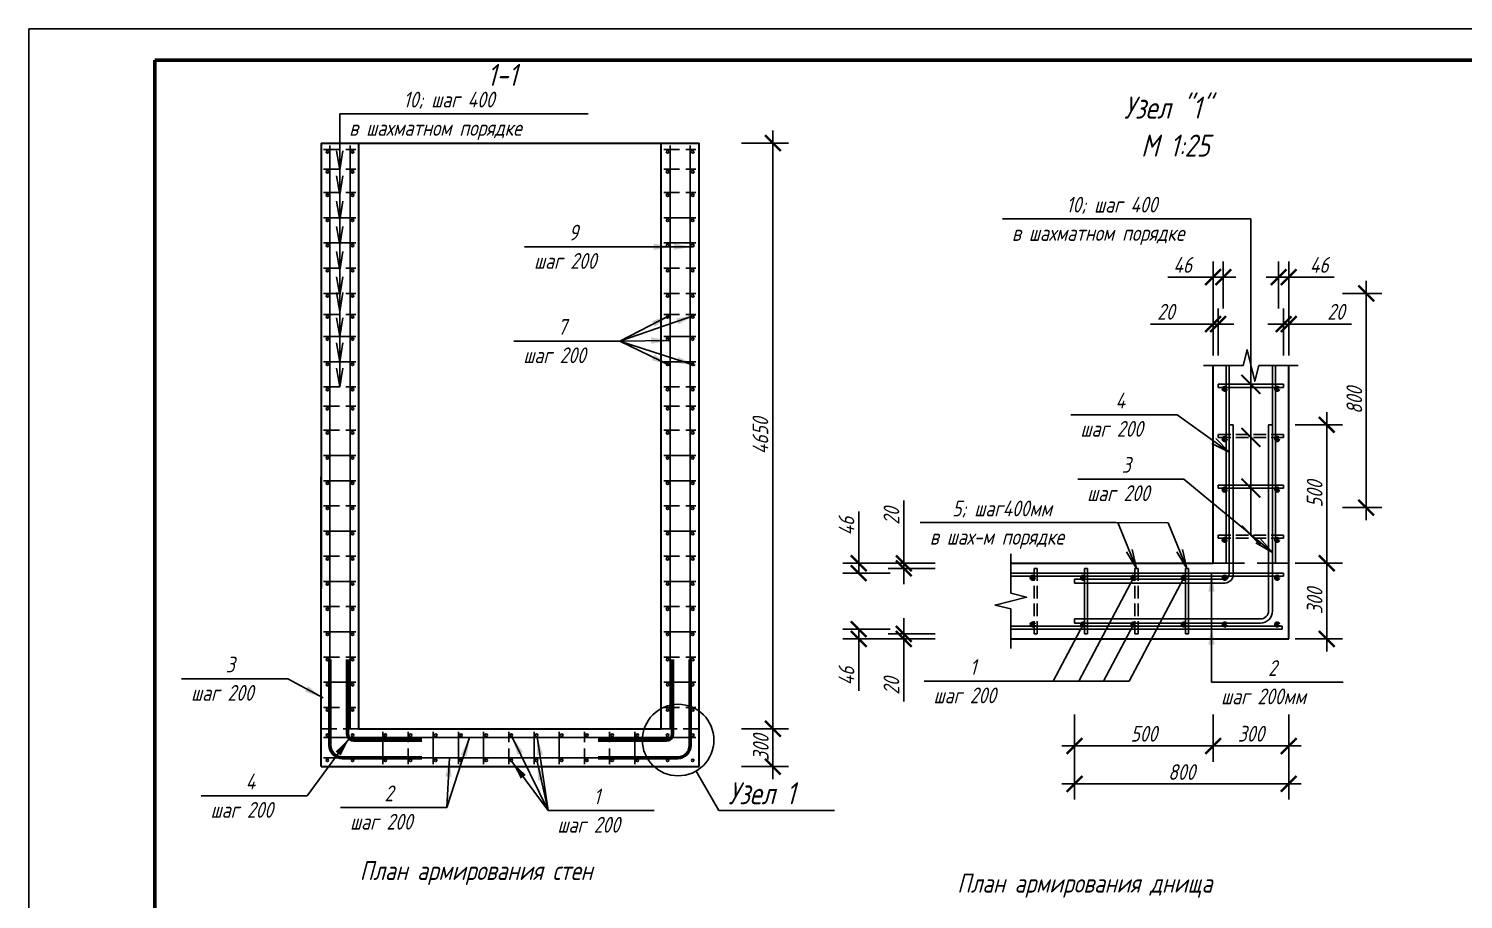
# Model space of a CAD drawing. Header units: millimetres. Extents: x 66888 to 87888, y -72679 to -57829.
# Drawn here: x 66888 to 78275, y -64740 to -57829 of the extents above; entities that cross this region are included whole.
import ezdxf

# ---------------------------------------------------------------- set-up
doc = ezdxf.new("R2010")
doc.units = ezdxf.units.MM
doc.linetypes.add('GOST2.303 4', pattern=[7, 5, -2, 0])
doc.layers.get('0').update_dxf_attribs({"lineweight": 40})
for name, color, linetype in [('Линии', 7, 'Continuous'), ('Надписи', 7, 'Continuous'), ('СПДС_Надписи', 7, 'Continuous')]:
    doc.layers.add(name, color=color, linetype=linetype)
doc.styles.add('GOST 2.304', font='CS_Gost2304.shx', dxfattribs={"oblique": 15})

# ---------------------------------------------------------------- blocks, each defined once
blk = doc.blocks.new('_ArchTick')
at = {"color": 0, "linetype": 'ByBlock', "const_width": 0.15}
blk.add_lwpolyline([(-0.5, -0.5), (0.5, 0.5)], dxfattribs=at)

msp = doc.modelspace()

# ---------------------------------------------------------------- hatches: boundary and pattern name
at = {"lineweight": 25, "ltscale": 50}
msp.add_hatch(color=256, dxfattribs=at).paths.add_polyline_path([(75669, -62187), (75669, -62186, 0.975891), (75645, -62187, 0.975891)])
at = {"layer": 'Надписи', "lineweight": 60, "ltscale": 50}
h = msp.add_hatch(color=256, dxfattribs=at)
h.paths.add_polyline_path([(76369, -60688, 0.984945), (76393, -60688), (76393, -60687, 0.984945)])
h.paths.add_polyline_path([(76809, -60688, 1), (76785, -60688, 1)])
for points in [[(76393, -61086), (76393, -61086, 0.984945), (76369, -61086, 0.984945)], [(76785, -61086, 1), (76809, -61086, 1)]]:
    msp.add_hatch(color=256, dxfattribs=at).paths.add_polyline_path(points)
h = msp.add_hatch(color=256, dxfattribs=at)
h.paths.add_polyline_path([(76393, -61488), (76393, -61487, 0.984945), (76369, -61488, 0.984945)])
h.paths.add_polyline_path([(76809, -61488, 1), (76785, -61488, 1)])
h.paths.add_polyline_path([(76809, -61886, 1), (76785, -61886, 1)])
h.paths.add_polyline_path([(76369, -61886, 0.984945), (76393, -61886), (76393, -61886, 0.984945)])
h = msp.add_hatch(color=256, dxfattribs=at)
h.paths.add_polyline_path([(75269, -62187), (75269, -62186, 0.975891), (75245, -62187, 0.975891)])
h.paths.add_polyline_path([(74869, -62186, 0.975891), (74845, -62187, 0.975891), (74869, -62187)])
h.paths.add_polyline_path([(74869, -62559, 1), (74845, -62559, 0.399054), (74857, -62571), (74858, -62571, 0.399054)])
h.paths.add_polyline_path([(75245, -62559, 0.399054), (75257, -62571), (75258, -62571, 0.399054), (75269, -62559, 1)])
h.paths.add_polyline_path([(75645, -62559, 0.399054), (75657, -62571), (75658, -62571, 0.399054), (75669, -62559, 1)])
h = msp.add_hatch(color=256, dxfattribs=at)
h.paths.add_polyline_path([(76369, -62187, 0.414214), (76381, -62199, 0.022827), (76385, -62198, 0.318127), (76393, -62187), (76393, -62186, 0.984945)])
h.paths.add_polyline_path([(76785, -62187, 1), (76809, -62187, 1)])
h.paths.add_polyline_path([(76809, -62559, 1), (76785, -62559, 0.399054), (76797, -62571), (76798, -62571, 0.399054)])
h.paths.add_polyline_path([(76369, -62559, 0.399054), (76381, -62571), (76382, -62571, 0.399054), (76393, -62559, 1)])
h.paths.add_polyline_path([(76069, -62186, 0.975891), (76045, -62187, 0.975891), (76069, -62187)])
h.paths.add_polyline_path([(76045, -62559, 0.399054), (76057, -62571), (76058, -62571, 0.399054), (76069, -62559, 1)])

# ---------------------------------------------------------------- linework, layer by layer
at = {"lineweight": 30, "ltscale": 50}
for p, q in [((69209, -58737), (72209, -58737)), ((69209, -58737), (69209, -62272)), ((69509, -63387), (69509, -58737)), ((71909, -63387), (71909, -58737)), ((72209, -63687), (72209, -58737)), ((76289, -62073), (76289, -60503)), ((76889, -62673), (76889, -60503)), ((72209, -63687), (72209, -60837)), ((69209, -63687), (69209, -61387)), ((74684, -62073), (76289, -62073)), ((74684, -62673), (76889, -62673)), ((76451, -62673), (76889, -62673)), ((69509, -63387), (71609, -63387)), ((71109, -63387), (71909, -63387)), ((69209, -63687), (71132, -63687)), ((71109, -63687), (72209, -63687))]:
    msp.add_line(p, q, dxfattribs=at)
at = {"linetype": 'GOST2.303 4', "lineweight": 25, "ltscale": 25}
for p, q in [((69229, -58787), (69484, -58787)), ((71929, -58787), (72184, -58787)), ((69229, -58945), (69484, -58945)), ((71929, -58945), (72184, -58945)), ((69229, -59130), (69484, -59130)), ((71929, -59130), (72184, -59130)), ((71929, -59530), (72184, -59530)), ((69229, -59730), (69484, -59730)), ((71929, -59730), (72184, -59730)), ((69229, -59930), (69484, -59930)), ((71929, -59930), (72184, -59930)), ((69229, -60097), (69484, -60097)), ((71929, -60097), (72184, -60097)), ((71929, -60473), (72184, -60473)), ((69229, -60673), (69484, -60673)), ((71929, -60673), (72184, -60673)), ((69229, -60826), (69484, -60826)), ((71929, -60826), (72184, -60826)), ((69229, -61017), (69484, -61017)), ((71929, -61017), (72184, -61017)), ((71929, -61417), (72184, -61417)), ((69229, -61617), (69484, -61617)), ((71929, -61617), (72184, -61617)), ((69229, -62017), (69484, -62017)), ((71929, -62017), (72184, -62017)), ((69229, -62417), (69484, -62417)), ((71929, -62417), (72184, -62417)), ((69229, -62817), (69484, -62817)), ((71929, -62817), (72184, -62817)), ((69229, -63217), (69484, -63217)), ((71929, -63217), (72184, -63217)), ((69899, -63667), (69899, -63412)), ((70099, -63667), (70099, -63412)), ((70699, -63667), (70699, -63412)), ((71299, -63667), (71299, -63412)), ((71499, -63667), (71499, -63412))]:
    msp.add_line(p, q, dxfattribs=at)
at = {"lineweight": 25, "ltscale": 50}
for p, q in [((69279, -63389), (69279, -58757)), ((69439, -63389), (69439, -58757)), ((71979, -63389), (71979, -58757)), ((72139, -63389), (72139, -58757)), ((69229, -59330), (69484, -59330)), ((71929, -59330), (72184, -59330)), ((69229, -59530), (69484, -59530)), ((71929, -59530), (72184, -59530)), ((69229, -60273), (69484, -60273)), ((71929, -60273), (72184, -60273)), ((69229, -60473), (69484, -60473)), ((71929, -60473), (72184, -60473)), ((76393, -62073), (76393, -60503)), ((76417, -60503), (76417, -62073)), ((76761, -62073), (76761, -60503)), ((76785, -60503), (76785, -62073)), ((76329, -60676), (76329, -60652)), ((76329, -60652), (76849, -60652)), ((76849, -60676), (76329, -60676)), ((76761, -60633), (76761, -62073)), ((76849, -60676), (76849, -60652)), ((76417, -60973), (76449, -60973)), ((76417, -62157), (76417, -60973)), ((76449, -62156), (76449, -60973)), ((76729, -60973), (76761, -60973)), ((76729, -62451), (76729, -60973)), ((69229, -61217), (69484, -61217)), ((71929, -61217), (72184, -61217)), ((69229, -61417), (69484, -61417)), ((71929, -61417), (72184, -61417)), ((76329, -61476), (76329, -61452)), ((76329, -61452), (76849, -61452)), ((76849, -61476), (76329, -61476)), ((76849, -61476), (76849, -61452)), ((69229, -61817), (69484, -61817)), ((71929, -61817), (72184, -61817)), ((76849, -62151), (74684, -62151)), ((75269, -62633), (75269, -62113)), ((75269, -62113), (75293, -62113)), ((75293, -62113), (75293, -62633)), ((76069, -62633), (76069, -62113)), ((76069, -62113), (76093, -62113)), ((76093, -62113), (76093, -62633)), ((76393, -62073), (76417, -62073)), ((76761, -62451), (76761, -62073)), ((76785, -62073), (76761, -62073)), ((76849, -62175), (76849, -62151)), ((69229, -62217), (69484, -62217)), ((71929, -62217), (72184, -62217)), ((76849, -62175), (74684, -62175)), ((75189, -62231), (75189, -62199)), ((75189, -62199), (76381, -62199)), ((75189, -62231), (76383, -62231)), ((69229, -62617), (69484, -62617)), ((71929, -62617), (72184, -62617)), ((76838, -62571), (74684, -62571)), ((76838, -62595), (74684, -62595)), ((75189, -62515), (76665, -62515)), ((75189, -62547), (75189, -62515)), ((76665, -62547), (75189, -62547)), ((76838, -62571), (76838, -62595)), ((75269, -62633), (75293, -62633)), ((76069, -62633), (76093, -62633)), ((69229, -63017), (69484, -63017)), ((71929, -63017), (72184, -63017)), ((69699, -63667), (69699, -63412)), ((70099, -63667), (70099, -63412)), ((70299, -63667), (70299, -63412)), ((70499, -63667), (70499, -63412)), ((70899, -63667), (70899, -63412)), ((71099, -63667), (71099, -63412)), ((71699, -63667), (71699, -63412)), ((69229, -63457), (71109, -63457)), ((71069, -63457), (71434, -63457)), ((71434, -63457), (72184, -63457)), ((69229, -63617), (71109, -63617)), ((71109, -63617), (71984, -63617))]:
    msp.add_line(p, q, dxfattribs=at)
at = {"lineweight": 60, "ltscale": 50}
for p, q in [((69279, -63517), (69279, -62837)), ((69419, -62837), (69419, -63427)), ((71999, -62837), (71999, -63427)), ((72139, -62837), (72139, -63517)), ((69469, -63477), (70009, -63477)), ((71949, -63477), (71409, -63477)), ((69379, -63617), (70009, -63617)), ((71409, -63617), (72039, -63617))]:
    msp.add_line(p, q, dxfattribs=at)
msp.add_circle((75657, -62187), 12, dxfattribs=at)
at = {"lineweight": 25, "ltscale": 50}
for centre, radius, start, end in [((76377, -62158), 40.4, 276.2211, 2.0564), ((76377, -62158), 72.4, 274.6461, 2.0564), ((76665, -62451), 64, 270, 0), ((76665, -62451), 96, 270, 0)]:
    msp.add_arc(centre, radius, start, end, dxfattribs=at)
at = {"lineweight": 60, "ltscale": 50}
for centre, radius, start, end in [((69379, -63517), 100, 180, 270), ((69469, -63427), 50, 180, 270), ((71949, -63427), 50, 270, 0), ((72039, -63517), 100, 270, 0)]:
    msp.add_arc(centre, radius, start, end, dxfattribs=at)
at = {"layer": 'Линии', "linetype": 'Continuous', "ltscale": 25}
for p, q in [((76289, -60503), (76214, -60503)), ((76889, -60503), (76964, -60503)), ((74684, -62073), (74684, -61998)), ((74684, -62673), (74684, -62748))]:
    msp.add_line(p, q, dxfattribs=at)
at = {"layer": 'Линии', "linetype": 'GOST2.303 4', "ltscale": 20}
for p, q in [((76329, -61074), (76329, -61050)), ((76329, -61050), (76849, -61050)), ((76849, -61074), (76329, -61074)), ((76849, -61074), (76849, -61050)), ((76329, -61874), (76329, -61850)), ((76329, -61850), (76849, -61850)), ((76849, -61874), (76329, -61874)), ((76849, -61874), (76849, -61850)), ((74869, -62633), (74869, -62113)), ((74869, -62113), (74893, -62113)), ((74893, -62113), (74893, -62633)), ((75669, -62633), (75669, -62113)), ((75669, -62113), (75693, -62113)), ((75693, -62113), (75693, -62633))]:
    msp.add_line(p, q, dxfattribs=at)
at = {"layer": 'Линии', "linetype": 'GOST2.303 4', "ltscale": 50}
msp.add_line((76289, -62073), (76889, -62073), dxfattribs=at)
at = {"layer": 'Линии', "linetype": 'GOST2.303 4', "ltscale": 25}
for p, q in [((69209, -63387), (69509, -63387)), ((71909, -63387), (72209, -63387))]:
    msp.add_line(p, q, dxfattribs=at)
at = {"layer": 'Линии', "linetype": 'Continuous', "ltscale": 25}
for points in [[(76889, -60503), (76652, -60503), (76620, -60628), (76558, -60378), (76527, -60503), (76289, -60503)], [(74684, -62673), (74684, -62435), (74559, -62404), (74809, -62342), (74684, -62310), (74684, -62073)]]:
    msp.add_lwpolyline(points, dxfattribs=at)
at = {"layer": 'Надписи'}
for p, q in [((66888, -57829), (87888, -57829)), ((66888, -72679), (66888, -57829))]:
    msp.add_line(p, q, dxfattribs=at)
at = {"layer": 'Надписи', "lineweight": 60}
for p, q in [((87638, -58079), (67888, -58079)), ((67888, -58079), (67888, -72429))]:
    msp.add_line(p, q, dxfattribs=at)
at = {"layer": 'Надписи', "ltscale": 50}
for p, q in [((69357, -58504), (69357, -60673)), ((69357, -58504), (71329, -58504)), ((76589, -59338), (74617, -59338)), ((76589, -59338), (76589, -61850)), ((71666, -59560), (70824, -59560)), ((71666, -59560), (72159, -59560)), ((76289, -60051), (76289, -59676)), ((76370, -60051), (76370, -59676)), ((76809, -60051), (76809, -59676)), ((76889, -60051), (76889, -59676)), ((76289, -59801), (75930, -59801)), ((76470, -59801), (76289, -59801)), ((76709, -59801), (76889, -59801)), ((76889, -59801), (77249, -59801)), ((71979, -60103), (71581, -60309)), ((72179, -60103), (71581, -60309)), ((76289, -60424), (76289, -60049)), ((76329, -60424), (76329, -60049)), ((76849, -60424), (76849, -60049)), ((76889, -60424), (76889, -60049)), ((76289, -60174), (75791, -60174)), ((76329, -60174), (76289, -60174)), ((76329, -60174), (76454, -60174)), ((76849, -60174), (76724, -60174)), ((76849, -60174), (76889, -60174)), ((76889, -60174), (77387, -60174)), ((71581, -60309), (70739, -60309)), ((71979, -60303), (71581, -60309)), ((71979, -60503), (71581, -60309)), ((72179, -60503), (71581, -60309)), ((76003, -60893), (75161, -60893)), ((76417, -61190), (76003, -60893)), ((76056, -61404), (75214, -61404)), ((76761, -61988), (76056, -61404)), ((73834, -62073), (73834, -61575)), ((73476, -62073), (73476, -61661)), ((75519, -61750), (73965, -61750)), ((75519, -61750), (75933, -61751)), ((75681, -62113), (75532, -61750)), ((76081, -62113), (75933, -61751)), ((73476, -62151), (73476, -61973)), ((73726, -62073), (73351, -62073)), ((73726, -62151), (73351, -62151)), ((74084, -62073), (73709, -62073)), ((74084, -62113), (73709, -62113)), ((73834, -62113), (73834, -62073)), ((73834, -62113), (73834, -62238)), ((76277, -62149), (76277, -63017)), ((75657, -62187), (75222, -63009)), ((76057, -62187), (75622, -63009)), ((73834, -62633), (73834, -62508)), ((73726, -62595), (73351, -62595)), ((73476, -62595), (73476, -62773)), ((75257, -62559), (75019, -63009)), ((75657, -62559), (75419, -63009)), ((76277, -62570), (76277, -63017)), ((73726, -62673), (73351, -62673)), ((73476, -62673), (73476, -63085)), ((74084, -62633), (73709, -62633)), ((74084, -62673), (73709, -62673)), ((73834, -62633), (73834, -62673)), ((73834, -62673), (73834, -63171)), ((68944, -62989), (68102, -62989)), ((69225, -63142), (68944, -62989)), ((74837, -63009), (73995, -63009)), ((74837, -63009), (75622, -63009)), ((76277, -63017), (77321, -63017)), ((69434, -63462), (69099, -63918)), ((70388, -63457), (70206, -64012)), ((70724, -63447), (71010, -64036)), ((70924, -63447), (71010, -64036)), ((70229, -63617), (70206, -64012)), ((70724, -63647), (71010, -64036)), ((70924, -63647), (71010, -64036)), ((72185, -63723), (72366, -64036)), ((69099, -63918), (68257, -63918)), ((70206, -64012), (69364, -64012)), ((71010, -64036), (71852, -64036)), ((72366, -64036), (73284, -64036))]:
    msp.add_line(p, q, dxfattribs=at)
at = {"layer": 'Надписи', "color": 0, "lineweight": 25, "ltscale": 50}
for p, q in [((77504, -59831), (77504, -61731)), ((77316, -59931), (77629, -59931)), ((76761, -60652), (76785, -60652)), ((77316, -61631), (77629, -61631)), ((77191, -61973), (77191, -62773)), ((77316, -62073), (77066, -62073)), ((74869, -62633), (74893, -62633)), ((75669, -62633), (75693, -62633)), ((76941, -62673), (77316, -62673)), ((75189, -63273), (75189, -63648)), ((76289, -63273), (76289, -63648)), ((76289, -63273), (76289, -63648)), ((76889, -63273), (76889, -63648)), ((75089, -63523), (76389, -63523)), ((76189, -63523), (76989, -63523)), ((75189, -63574), (75189, -63949)), ((76889, -63574), (76889, -63949)), ((75089, -63824), (76989, -63824))]:
    msp.add_line(p, q, dxfattribs=at)
at = {"layer": 'Надписи', "lineweight": 25, "ltscale": 50}
for p, q in [((77191, -62173), (77191, -60873)), ((76941, -60973), (77316, -60973)), ((76941, -62073), (77316, -62073))]:
    msp.add_line(p, q, dxfattribs=at)
at = {"layer": 'Надписи', "lineweight": 25}
for p, q in [((72795, -63287), (72795, -63787)), ((72545, -63387), (72920, -63387)), ((72545, -63687), (72920, -63687))]:
    msp.add_line(p, q, dxfattribs=at)
at = {"layer": 'Надписи', "ltscale": 50}
for points in [[(69331, -58798), (69357, -58948), (69382, -58798)], [(69331, -58798), (69357, -58948), (69382, -58798)], [(69331, -58998), (69357, -59148), (69382, -58998)], [(69331, -59198), (69357, -59348), (69382, -59198)], [(69331, -59398), (69357, -59548), (69382, -59398)], [(69331, -59598), (69357, -59748), (69382, -59598)], [(69331, -59798), (69357, -59948), (69382, -59798)], [(69331, -59923), (69357, -60073), (69382, -59923)], [(69331, -60123), (69357, -60273), (69382, -60123)], [(69331, -60323), (69357, -60473), (69382, -60323)], [(69331, -60523), (69357, -60673), (69382, -60523)], [(76280, -61123), (76417, -61190), (76310, -61083)], [(76629, -61911), (76761, -61988), (76661, -61872)], [(75601, -61983), (75681, -62113), (75647, -61964)], [(76001, -61983), (76081, -62113), (76047, -61964)]]:
    msp.add_lwpolyline(points, dxfattribs=at)
at = {"layer": 'Надписи', "ltscale": 50, "const_width": 15}
for points in [[(76664, -60727), (76514, -60577)], [(76664, -61149), (76514, -60999)], [(76664, -61551), (76514, -61401)], [(76664, -61925), (76514, -61775)]]:
    msp.add_lwpolyline(points, dxfattribs=at)
at = {"layer": 'Надписи', "ltscale": 50}
msp.add_lwpolyline([(71759, -63476, 1), (72327, -63476, 1)], format="xyb", close=True, dxfattribs=at)
at = {"layer": 'Надписи', "color": 0, "lineweight": 60, "ltscale": 50}
for centre in [(76381, -60688), (76797, -60688), (76381, -61086), (76797, -61086), (76381, -61488), (76797, -61488), (76381, -61886), (76797, -61886), (74857, -62187), (75257, -62187), (76057, -62187), (76381, -62187), (76797, -62187), (74857, -62559), (75257, -62559), (75657, -62559), (76057, -62559), (76381, -62559), (76797, -62559)]:
    msp.add_circle(centre, 12, dxfattribs=at)
at = {"layer": 'Надписи', "ltscale": 50}
for centre, start, end in [((69259, -58807), 0, 180), ((69259, -58807), 180, 0), ((69459, -58807), 0, 180), ((69459, -58807), 180, 0), ((71959, -58807), 0, 180), ((71959, -58807), 180, 0), ((72159, -58807), 0, 180), ((72159, -58807), 180, 0), ((69259, -58965), 0, 180), ((69259, -58965), 180, 0), ((69459, -58965), 0, 180), ((69459, -58965), 180, 0), ((71959, -58965), 0, 180), ((71959, -58965), 180, 0), ((72159, -58965), 0, 180), ((72159, -58965), 180, 0), ((69259, -59150), 0, 180), ((69259, -59150), 180, 0), ((69459, -59150), 0, 180), ((69459, -59150), 180, 0), ((71959, -59150), 0, 180), ((71959, -59150), 180, 0), ((72159, -59150), 0, 180), ((72159, -59150), 180, 0), ((69259, -59350), 0, 180), ((69259, -59350), 180, 0), ((69459, -59350), 0, 180), ((69459, -59350), 180, 0), ((71959, -59350), 0, 180), ((71959, -59350), 180, 0), ((72159, -59350), 0, 180), ((72159, -59350), 180, 0), ((69259, -59550), 0, 180), ((69259, -59550), 180, 0), ((69459, -59550), 0, 180), ((69459, -59550), 180, 0), ((71959, -59550), 0, 180), ((71959, -59550), 0, 180), ((71959, -59550), 180, 0), ((71959, -59550), 180, 0), ((72159, -59550), 0, 180), ((72159, -59550), 0, 180), ((72159, -59550), 180, 0), ((72159, -59550), 180, 0), ((69259, -59750), 0, 180), ((69259, -59750), 180, 0), ((69459, -59750), 0, 180), ((69459, -59750), 180, 0), ((71959, -59750), 0, 180), ((71959, -59750), 180, 0), ((72159, -59750), 0, 180), ((72159, -59750), 180, 0), ((69259, -59950), 0, 180), ((69259, -59950), 180, 0), ((69459, -59950), 0, 180), ((69459, -59950), 180, 0), ((71959, -59950), 0, 180), ((71959, -59950), 180, 0), ((72159, -59950), 0, 180), ((72159, -59950), 180, 0), ((69259, -60117), 0, 180), ((69259, -60117), 180, 0), ((69459, -60117), 0, 180), ((69459, -60117), 180, 0), ((71959, -60117), 0, 180), ((71959, -60117), 180, 0), ((72159, -60117), 0, 180), ((72159, -60117), 180, 0), ((69259, -60293), 0, 180), ((69259, -60293), 180, 0), ((69459, -60293), 0, 180), ((69459, -60293), 180, 0), ((71959, -60293), 0, 180), ((71959, -60293), 180, 0), ((72159, -60293), 0, 180), ((72159, -60293), 180, 0), ((69259, -60493), 0, 180), ((69259, -60493), 180, 0), ((69459, -60493), 0, 180), ((69459, -60493), 180, 0), ((71959, -60493), 0, 180), ((71959, -60493), 0, 180), ((71959, -60493), 180, 0), ((71959, -60493), 180, 0), ((72159, -60493), 0, 180), ((72159, -60493), 0, 180), ((72159, -60493), 180, 0), ((72159, -60493), 180, 0), ((69259, -60693), 0, 180), ((69459, -60693), 0, 180), ((71959, -60693), 0, 180), ((72159, -60693), 0, 180), ((69259, -60693), 180, 0), ((69459, -60693), 180, 0), ((71959, -60693), 180, 0), ((72159, -60693), 180, 0), ((69259, -60846), 0, 180), ((69259, -60846), 180, 0), ((69459, -60846), 0, 180), ((69459, -60846), 180, 0), ((71959, -60846), 0, 180), ((71959, -60846), 180, 0), ((72159, -60846), 0, 180), ((72159, -60846), 180, 0), ((69259, -61037), 0, 180), ((69459, -61037), 0, 180), ((71959, -61037), 0, 180), ((72159, -61037), 0, 180), ((69259, -61037), 180, 0), ((69459, -61037), 180, 0), ((71959, -61037), 180, 0), ((72159, -61037), 180, 0), ((69259, -61237), 0, 180), ((69259, -61237), 180, 0), ((69459, -61237), 0, 180), ((69459, -61237), 180, 0), ((71959, -61237), 0, 180), ((71959, -61237), 180, 0), ((72159, -61237), 0, 180), ((72159, -61237), 180, 0), ((69259, -61437), 0, 180), ((69259, -61437), 180, 0), ((69459, -61437), 0, 180), ((69459, -61437), 180, 0), ((71959, -61437), 0, 180), ((71959, -61437), 0, 180), ((71959, -61437), 180, 0), ((71959, -61437), 180, 0), ((72159, -61437), 0, 180), ((72159, -61437), 0, 180), ((72159, -61437), 180, 0), ((72159, -61437), 180, 0), ((69259, -61637), 0, 180), ((69259, -61637), 180, 0), ((69459, -61637), 0, 180), ((69459, -61637), 180, 0), ((71959, -61637), 0, 180), ((71959, -61637), 180, 0), ((72159, -61637), 0, 180), ((72159, -61637), 180, 0), ((69259, -61837), 0, 180), ((69459, -61837), 0, 180), ((71959, -61837), 0, 180), ((72159, -61837), 0, 180), ((69259, -61837), 180, 0), ((69459, -61837), 180, 0), ((71959, -61837), 180, 0), ((72159, -61837), 180, 0), ((69259, -62037), 0, 180), ((69259, -62037), 180, 0), ((69459, -62037), 0, 180), ((69459, -62037), 180, 0), ((71959, -62037), 0, 180), ((71959, -62037), 180, 0), ((72159, -62037), 0, 180), ((72159, -62037), 180, 0), ((69259, -62237), 0, 180), ((69259, -62237), 180, 0), ((69459, -62237), 0, 180), ((69459, -62237), 180, 0), ((71959, -62237), 0, 180), ((71959, -62237), 180, 0), ((72159, -62237), 0, 180), ((72159, -62237), 180, 0), ((69259, -62437), 0, 180), ((69259, -62437), 180, 0), ((69459, -62437), 0, 180), ((69459, -62437), 180, 0), ((71959, -62437), 0, 180), ((71959, -62437), 180, 0), ((72159, -62437), 0, 180), ((72159, -62437), 180, 0), ((69259, -62637), 0, 180), ((69459, -62637), 0, 180), ((71959, -62637), 0, 180), ((72159, -62637), 0, 180), ((69259, -62637), 180, 0), ((69459, -62637), 180, 0), ((71959, -62637), 180, 0), ((72159, -62637), 180, 0), ((69259, -62837), 0, 180), ((69259, -62837), 180, 0), ((69459, -62837), 0, 180), ((69459, -62837), 180, 0), ((71959, -62837), 0, 180), ((71959, -62837), 180, 0), ((72159, -62837), 0, 180), ((72159, -62837), 180, 0), ((69259, -63037), 0, 180), ((69259, -63037), 180, 0), ((69459, -63037), 0, 180), ((69459, -63037), 180, 0), ((71959, -63037), 0, 180), ((71959, -63037), 180, 0), ((72159, -63037), 0, 180), ((72159, -63037), 180, 0), ((69259, -63237), 0, 180), ((69259, -63237), 180, 0), ((69459, -63237), 0, 180), ((69459, -63237), 180, 0), ((71959, -63237), 0, 180), ((71959, -63237), 180, 0), ((72159, -63237), 0, 180), ((72159, -63237), 180, 0), ((69259, -63437), 0, 180), ((69259, -63437), 180, 0), ((69459, -63437), 0, 180), ((69459, -63437), 180, 0), ((69719, -63437), 0, 180), ((69719, -63437), 180, 0), ((69919, -63437), 0, 180), ((69919, -63437), 180, 0), ((70119, -63437), 0, 180), ((70119, -63437), 0, 180), ((70119, -63437), 180, 0), ((70119, -63437), 180, 0), ((70319, -63437), 0, 180), ((70319, -63437), 180, 0), ((70519, -63437), 0, 180), ((70519, -63437), 180, 0), ((70719, -63437), 0, 180), ((70719, -63437), 180, 0), ((70919, -63437), 0, 180), ((70919, -63437), 180, 0), ((71119, -63437), 0, 180), ((71119, -63437), 180, 0), ((71319, -63437), 0, 180), ((71319, -63437), 180, 0), ((71519, -63437), 0, 180), ((71519, -63437), 180, 0), ((71719, -63437), 0, 180), ((71719, -63437), 180, 0), ((71959, -63437), 0, 180), ((71959, -63437), 180, 0), ((72159, -63437), 0, 180), ((72159, -63437), 180, 0), ((69259, -63637), 0, 180), ((69259, -63637), 180, 0), ((69459, -63637), 0, 180), ((69459, -63637), 180, 0), ((69719, -63637), 0, 180), ((69719, -63637), 180, 0), ((69919, -63637), 0, 180), ((69919, -63637), 180, 0), ((70119, -63637), 0, 180), ((70119, -63637), 0, 180), ((70119, -63637), 180, 0), ((70119, -63637), 180, 0), ((70319, -63637), 0, 180), ((70319, -63637), 180, 0), ((70519, -63637), 0, 180), ((70519, -63637), 180, 0), ((70719, -63637), 0, 180), ((70719, -63637), 180, 0), ((70919, -63637), 0, 180), ((70919, -63637), 180, 0), ((71119, -63637), 0, 180), ((71119, -63637), 180, 0), ((71319, -63637), 0, 180), ((71319, -63637), 180, 0), ((71519, -63637), 0, 180), ((71519, -63637), 180, 0), ((71719, -63637), 0, 180), ((71719, -63637), 180, 0), ((71959, -63637), 0, 180), ((71959, -63637), 180, 0), ((72159, -63637), 0, 180), ((72159, -63637), 180, 0)]:
    msp.add_arc(centre, 10, start, end, dxfattribs=at)
for points in [[(71999, -59560), (71849, -59585), (71849, -59535)], [(72159, -59560), (72009, -59585), (72009, -59535)], [(71979, -60103), (71857, -60195), (71834, -60150)], [(72179, -60103), (72045, -60176), (72029, -60128)], [(71979, -60303), (71829, -60331), (71828, -60280)], [(71979, -60503), (71833, -60460), (71855, -60415)], [(72179, -60503), (72028, -60481), (72044, -60433)], [(76277, -62149), (76302, -62299), (76251, -62299)], [(76277, -62570), (76302, -62720), (76251, -62720)], [(69225, -63142), (69081, -63092), (69105, -63048)], [(69434, -63462), (69365, -63598), (69324, -63568)], [(70388, -63457), (70365, -63607), (70317, -63592)], [(70724, -63447), (70812, -63571), (70767, -63593)], [(70924, -63447), (70970, -63592), (70921, -63599)], [(70229, -63617), (70245, -63768), (70195, -63765)], [(70724, -63647), (70833, -63753), (70793, -63783)], [(70924, -63647), (70981, -63788), (70932, -63799)]]:
    msp.add_solid(points, dxfattribs=at)
at = {"layer": 'СПДС_Надписи', "ltscale": 50}
for p, q in [((72795, -58637), (72795, -63487)), ((72545, -58737), (72920, -58737)), ((72545, -63387), (72920, -63387))]:
    msp.add_line(p, q, dxfattribs=at)

# ---------------------------------------------------------------- block references
at = {"layer": 'Надписи', "ltscale": 50, "xscale": 125, "yscale": 125, "zscale": 125}
for p, rotation in [((76289, -59801), 180), ((76809, -59801), 180), ((76329, -60174), 180), ((76889, -60174), 180), ((73476, -62073), 90), ((73834, -62073), 270), ((73834, -62113), 90), ((73476, -62151), 270), ((73476, -62595), 90), ((73476, -62673), 270), ((73834, -62633), 270), ((73834, -62673), 90)]:
    msp.add_blockref('_ArchTick', p, dxfattribs=dict(at, rotation=rotation))
for p in [(76370, -59801), (76889, -59801), (76289, -60174), (76849, -60174)]:
    msp.add_blockref('_ArchTick', p, dxfattribs=at)
at = {"layer": 'Надписи', "color": 0, "lineweight": 25, "ltscale": 50, "xscale": 125, "yscale": 125, "zscale": 125}
for p, rotation in [((77504, -59931), 90), ((77504, -61631), 270), ((77191, -62073), 90), ((77191, -62673), 270), ((75189, -63523), 180), ((76289, -63523), 180), ((75189, -63824), 180)]:
    msp.add_blockref('_ArchTick', p, dxfattribs=dict(at, rotation=rotation))
at = {"layer": 'Надписи', "lineweight": 25, "ltscale": 50, "xscale": 125, "yscale": 125, "zscale": 125}
for p, rotation in [((77191, -60973), 90), ((77191, -62073), 270)]:
    msp.add_blockref('_ArchTick', p, dxfattribs=dict(at, rotation=rotation))
at = {"layer": 'Надписи', "lineweight": 25, "xscale": 125, "yscale": 125, "zscale": 125}
for p, rotation in [((72795, -63387), 90), ((72795, -63687), 270)]:
    msp.add_blockref('_ArchTick', p, dxfattribs=dict(at, rotation=rotation))
at = {"layer": 'Надписи', "color": 0, "lineweight": 25, "ltscale": 50, "xscale": 125, "yscale": 125, "zscale": 125}
for p in [(76289, -63523), (76889, -63523), (76889, -63824)]:
    msp.add_blockref('_ArchTick', p, dxfattribs=at)
at = {"layer": 'СПДС_Надписи', "ltscale": 50, "xscale": 125, "yscale": 125, "zscale": 125}
for p, rotation in [((72795, -58737), 90), ((72795, -63387), 270)]:
    msp.add_blockref('_ArchTick', p, dxfattribs=dict(at, rotation=rotation))

# ---------------------------------------------------------------- texts
at = {"layer": 'Надписи', "linetype": 'Continuous', "ltscale": 50, "style": 'GOST 2.304', "oblique": 15}
for s, p in [('1-1', (70527, -58283)), ('Узел "1"', (75582, -58543)), ('М 1:25', (75717, -58844))]:
    msp.add_text(s, height=175, dxfattribs=at).set_placement(p)
at = {"layer": 'Надписи', "ltscale": 50, "style": 'GOST 2.304', "oblique": 15}
for s, height, p in [('10; шаг 400', 125, (69862, -58454)), ('в шахматном порядке', 125, (69432, -58679)), ('10; шаг 400', 125, (75123, -59288)), ('в шахматном порядке', 125, (74692, -59513)), ('7', 125, (71087, -60259)), ('шаг 200', 125, (70814, -60484)), ('4', 125, (75514, -60843)), ('шаг 200', 125, (75236, -61068)), ('3', 125, (75564, -61354)), ('шаг 200', 125, (75289, -61579)), ('5; шаг400мм', 125, (74218, -61700)), ('в шах-м порядке', 125, (74040, -61925)), ('3', 125, (68452, -62939)), ('1', 125, (74358, -62959)), ('2', 125, (76725, -62967)), ('шаг 200', 125, (68177, -63164)), ('шаг 200', 125, (74070, -63184)), ('шаг 200мм', 125, (76352, -63192)), ('4', 125, (68610, -63868)), ('2', 125, (69712, -63962)), ('1', 125, (71372, -63986)), ('Узел 1', 175, (72441, -63986)), ('шаг 200', 125, (68332, -64093)), ('шаг 200', 125, (69439, -64187)), ('шаг 200', 125, (71085, -64211))]:
    msp.add_text(s, height=height, dxfattribs=at).set_placement(p)
for s, p in [('9', (71174, -59510)), ('шаг 200', (70899, -59735))]:
    msp.add_text(s, height=125, rotation=0, dxfattribs=at).set_placement(p)
at = {"layer": 'Надписи', "style": 'GOST 2.304', "oblique": 15}
for s, p in [('План армирования стен', (69516, -64587)), ('План армирования днища', (74258, -64687))]:
    msp.add_text(s, height=150, dxfattribs=at).set_placement(p)
at = {"layer": 'Надписи', "ltscale": 50, "char_height": 125, "attachment_point": 5, "style": 'GOST 2.304'}
for s, insert in [('\\A1;46', (76047, -59704)), ('\\A1;46', (77131, -59704)), ('\\A1;20', (75914, -60076)), ('\\A1;20', (77264, -60076))]:
    msp.add_mtext(s, dxfattribs=dict(at, insert=insert))
at = {"layer": 'Надписи', "color": 0, "lineweight": 25, "ltscale": 50, "char_height": 125, "attachment_point": 5, "rotation": 90, "style": 'GOST 2.304'}
for s, insert in [('\\A1;800', (77410, -60781)), ('\\A1;300', (77095, -62373))]:
    msp.add_mtext(s, dxfattribs=dict(at, insert=insert))
at = {"layer": 'Надписи', "lineweight": 25, "ltscale": 50, "insert": (77095, -61523), "char_height": 125, "attachment_point": 5, "rotation": 90, "style": 'GOST 2.304'}
msp.add_mtext('\\A1;500', dxfattribs=at)
at = {"layer": 'Надписи', "ltscale": 50, "char_height": 125, "attachment_point": 5, "rotation": 90, "style": 'GOST 2.304'}
for s, insert in [('\\A1;46', (73379, -61778)), ('\\A1;20', (73736, -61698)), ('\\A1;46', (73379, -62968)), ('\\A1;20', (73736, -63048))]:
    msp.add_mtext(s, dxfattribs=dict(at, insert=insert))
at = {"layer": 'Надписи', "lineweight": 25, "insert": (72699, -63537), "char_height": 125, "attachment_point": 5, "rotation": 90, "style": 'GOST 2.304'}
msp.add_mtext('\\A1;300', dxfattribs=at)
at = {"layer": 'Надписи', "color": 0, "lineweight": 25, "ltscale": 50, "char_height": 125, "attachment_point": 5, "style": 'GOST 2.304'}
for s, insert in [('\\A1;500', (75739, -63426)), ('\\A1;300', (76589, -63426)), ('\\A1;800', (76039, -63730))]:
    msp.add_mtext(s, dxfattribs=dict(at, insert=insert))

# ---------------------------------------------------------------- next in the draw order: texts
at = {"layer": 'СПДС_Надписи', "ltscale": 50, "insert": (72696, -61062), "char_height": 125, "attachment_point": 5, "rotation": 90, "style": 'GOST 2.304', "bg_fill": 3, "box_fill_scale": 1.1, "bg_fill_color": 256, "bg_fill_true_color": 13158600, "bg_fill_transparency": 0}
msp.add_mtext('\\A1;4650', dxfattribs=at)

doc.saveas('drawing.dxf')
